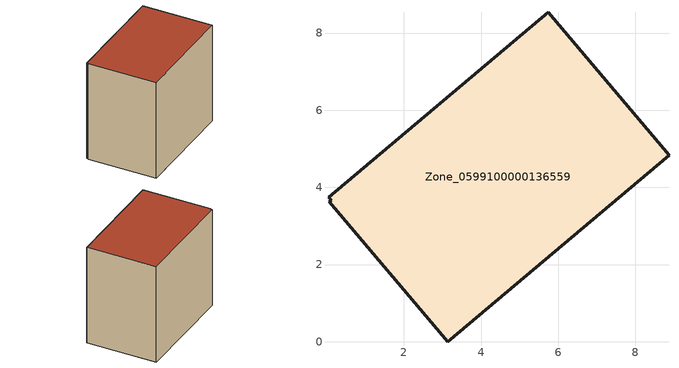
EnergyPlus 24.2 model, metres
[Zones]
Zone_0599100000136559
 floor ground (C_G): 0.04,3.75 5.74,8.54 8.87,4.83 3.13,0 0.07,3.63 0.11,3.67 z0
 wall outside (C_F): 8.87,4.83 5.74,8.54 0.04,3.75 0.11,3.67 0.07,3.63 3.13,0 8.87,4.83 z0:6.98
 roof outside (C_R): 5.74,8.54 0.04,3.75 0.11,3.67 0.07,3.63 3.13,0 8.87,4.83 z6.98
[BUILDING]
Pand.0599100000136559: North Axis=0; Terrain=City; Loads Convergence Tolerance Value=0.04; Temperature Convergence Tolerance Value=0.4; Solar Distribution=FullExterior; Maximum Number of Warmup Days=25; Minimum Number of Warmup Days=1
[Site:Location]
Rotterdam.The.Hague.AP_ZH_NLD Design_Conditions: Latitude=51.96; Longitude=4.45; Time Zone=1; Elevation=-4.5
[SITE:GROUNDTEMPERATURE:BUILDINGSURFACE]
18, 18, 18, 18, 18, 18, 18, 18, 18, 18, 18, 18
[MATERIAL] Thermal Absorptance=0.9; Solar Absorptance=0.7; Visible Absorptance=0.7
Name | Roughness | Thickness | Conductivity | Density | Specific Heat
G.TI.1946 | MediumSmooth | 0.15 | 1 | 540 | 1210
F.TI.1946 | Rough | 0.3 | 0.857143 | 1920 | 840
R.TI.1946 | MediumRough | 0.2 | 0.1 | 1500 | 1000
[CONSTRUCTION]
C_G: G.TI.1946
C_F: F.TI.1946
C_R: R.TI.1946
[ZONE]
Zone_0599100000136559: Type=1; Multiplier=1; Ceiling Height=Autocalculate; Volume=Autocalculate; Floor Area=autocalculate; Part of Total Floor Area=Yes
[ZONEINFILTRATION:DESIGNFLOWRATE]
Infil_Zone_0599100000136559: Zone or ZoneList or Space or SpaceList=Zone_0599100000136559; Schedule=AlwaysOn; Design Flow Rate Calculation Method=Flow/Area; Flow Rate per Floor Area=0.003; Constant Term Coefficient=1; Temperature Term Coefficient=0; Velocity Term Coefficient=0; Velocity Squared Term Coefficient=0
[HVACTEMPLATE:ZONE:IDEALLOADSAIRSYSTEM]
Zone_0599100000136559: Maximum Heating Supply Air Temperature=50; Minimum Cooling Supply Air Temperature=13; Maximum Heating Supply Air Humidity Ratio=0.0156; Minimum Cooling Supply Air Humidity Ratio=0.0077; Heating Limit=NoLimit; Cooling Limit=NoLimit; Dehumidification Control Type=ConstantSensibleHeatRatio; Cooling Sensible Heat Ratio=0.7; Dehumidification Setpoint=60; Humidification Control Type=None; Humidification Setpoint=30; Outdoor Air Method=None; Outdoor Air Flow Rate per Person=0.00944; Outdoor Air Flow Rate per Zone Floor Area=0; Outdoor Air Flow Rate per Zone=0; Demand Controlled Ventilation Type=None; Outdoor Air Economizer Type=NoEconomizer; Heat Recovery Type=None; Sensible Heat Recovery Effectiveness=0.7; Latent Heat Recovery Effectiveness=0.65
[ZONECONTROL:THERMOSTAT]
ThermostatControl_Zone_0599100000136559: Zone or ZoneList=Zone_0599100000136559; Control Type Schedule=DualSetpointControlType; Control 1=Thermostat_Zone_0599100000136559; Temperature Difference Between Cutout And Setpoint=0
[THERMOSTATSETPOINT:DUALSETPOINT]
Thermostat_Zone_0599100000136559: Heating Setpoint Temperature Schedule=HeatingSetpoint_Zone_0599100000136559; Cooling Setpoint Temperature Schedule=CoolingSetpoint_Zone_0599100000136559
[SCHEDULE:COMPACT]
HeatingSetpoint_Zone_0599100000136559: Through: 12/31, For: AllDays, Until: 24:00, 21
CoolingSetpoint_Zone_0599100000136559: Through: 12/31, For: AllDays, Until: 24:00, 24
DualSetpointControlType: Through: 12/31, For: AllDays, Until: 24:00, 4
AlwaysOn: Through: 12/31, For: AllDays, Until: 24:00, 1
